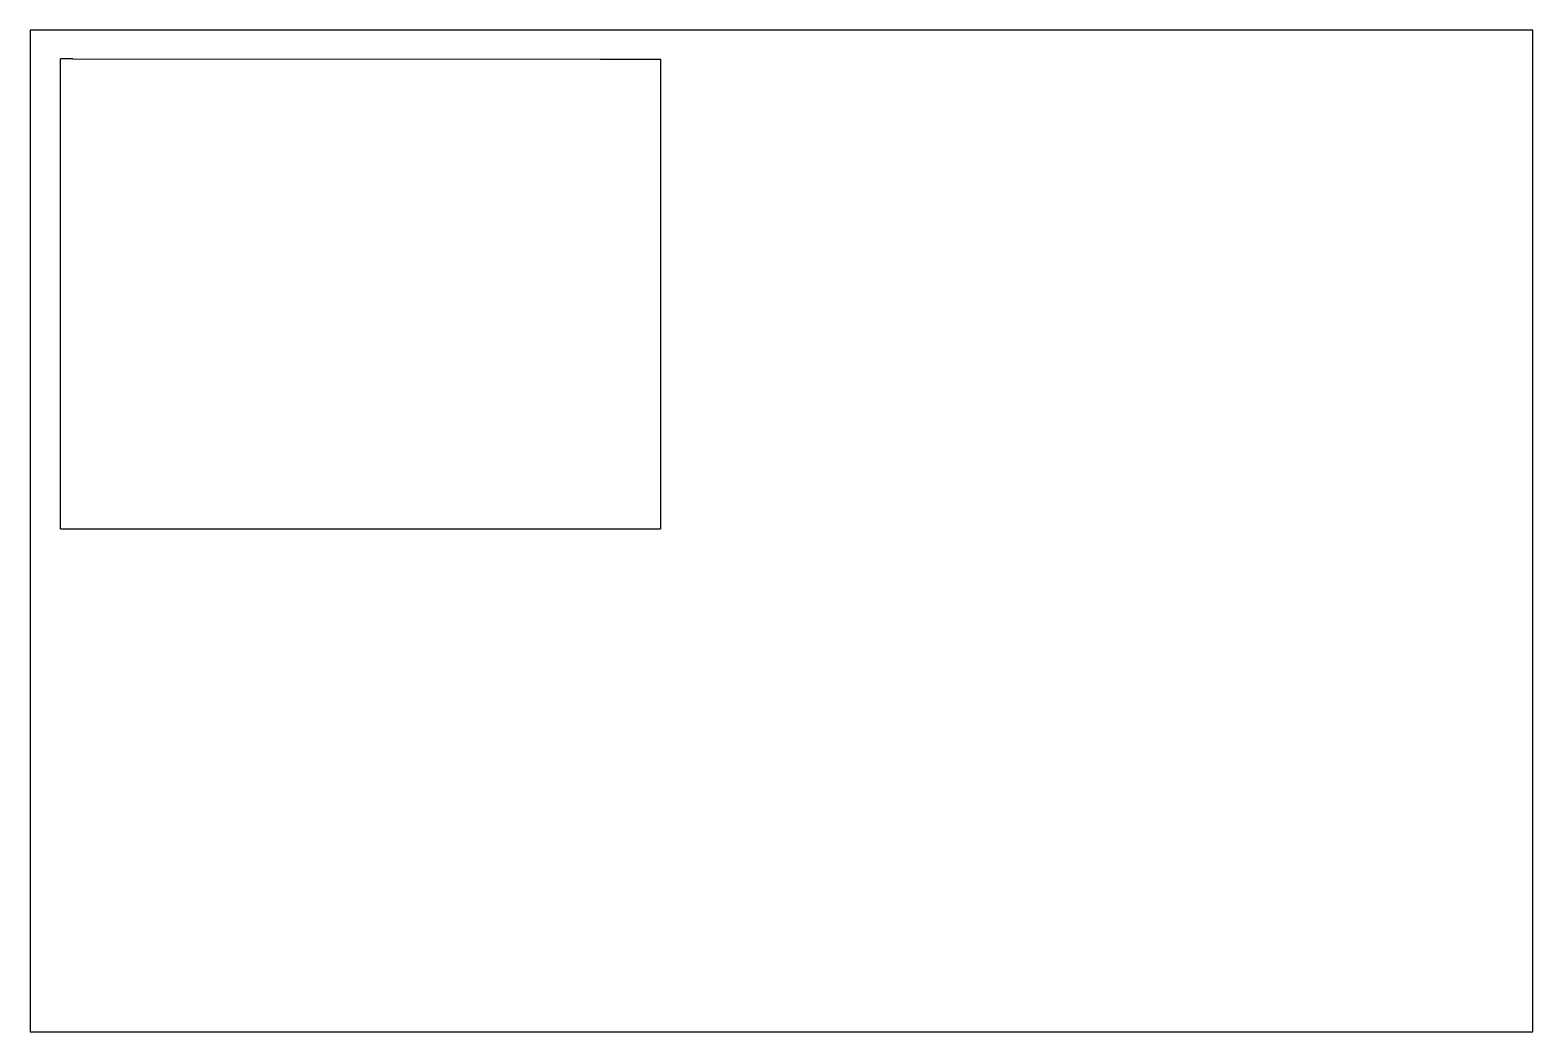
# Model space of a CAD drawing. Extents: x -40 to 860, y 223 to 823.
import ezdxf

# ---------------------------------------------------------------- set-up
doc = ezdxf.new("R2010")
doc.units = 0
doc.header["$MEASUREMENT"] = 0
doc.layers.add('Layer0', color=7, linetype='Continuous')

msp = doc.modelspace()

# ---------------------------------------------------------------- linework, layer by layer
for p, q in [((860.22, 822.9), (-39.78, 822.9)), ((-39.78, 822.9), (-39.78, 222.9)), ((860.22, 222.9), (860.22, 822.9)), ((-39.78, 222.9), (860.22, 222.9))]:
    msp.add_line(p, q)
at = {"layer": 'Layer0', "extrusion": (0, 1, 0)}
for p, q in [((-14.15, 805.65, 574.05), (-21.55, 805.65, 574.05)), ((-21.55, 524.25, 574.05), (-21.55, 805.65, 574.05)), ((-14.15, 805.65, 574.05), (301.85, 805.55, 574.05)), ((301.85, 805.55, 574.05), (337.85, 805.55, 574.05)), ((337.85, 805.55, 574.05), (337.85, 524.25, 574.05)), ((-21.55, 524.25, 574.05), (337.85, 524.25, 574.05))]:
    msp.add_line(p, q, dxfattribs=at)

doc.saveas('drawing.dxf')
